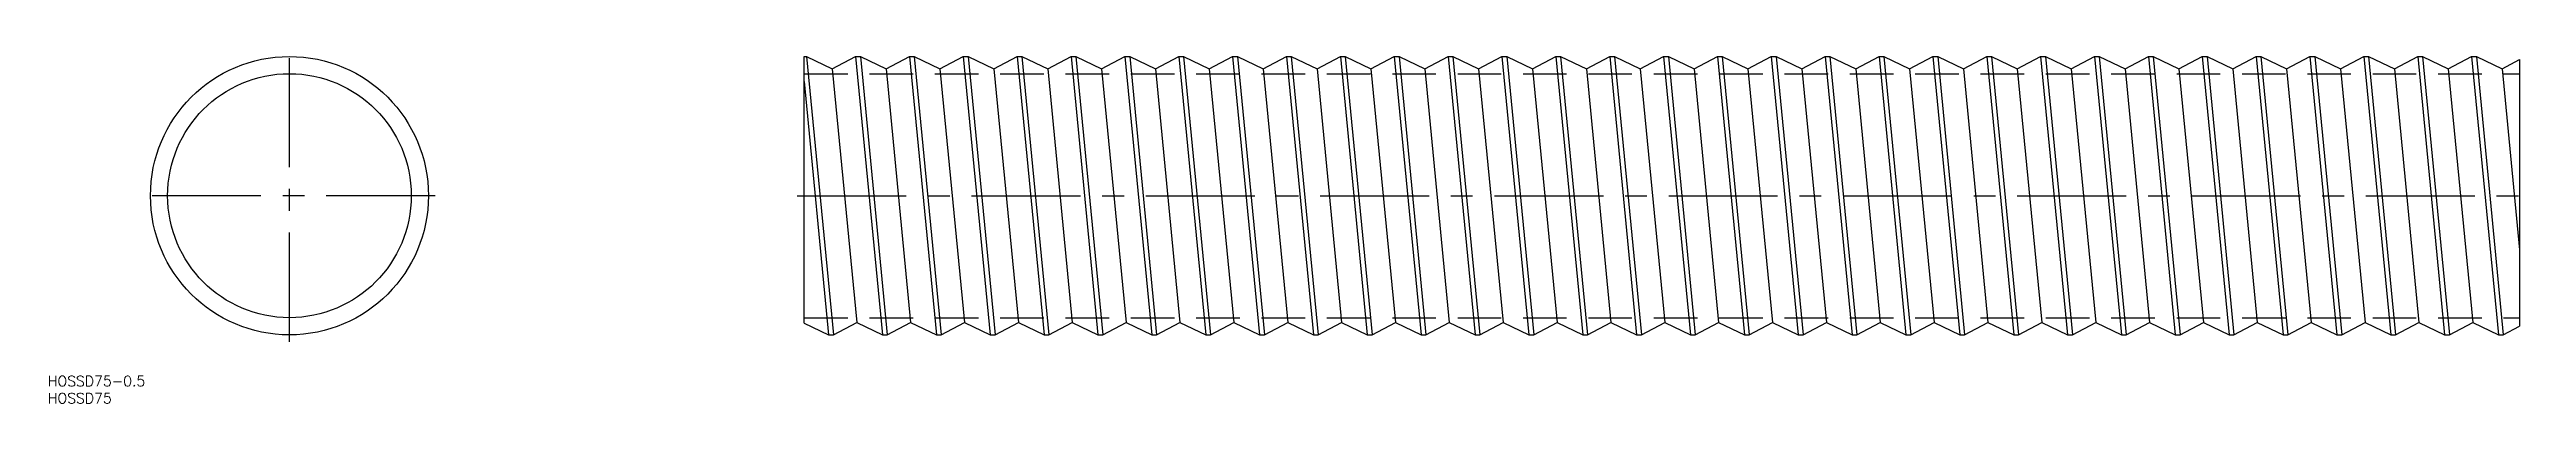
# Model space of a CAD drawing. Extents: x -70 to 652, y -60 to 42.
import ezdxf

# ---------------------------------------------------------------- set-up
doc = ezdxf.new("R2010")
doc.units = 0
doc.linetypes.add('CENTER', pattern=[50.8, 31.75, -6.35, 6.35, -6.35])
doc.linetypes.add('DASHED', pattern=[19.05, 12.7, -6.35])
doc.layers.get('0').update_dxf_attribs({"linetype": 'CONTINUOUS'})
doc.layers.add('CENTER', color=1, linetype='CENTER')
doc.styles.get("Standard").update_dxf_attribs({"font": 'txt.shx', "height": 3, "bigfont": 'bigfont.shx'})

msp = doc.modelspace()

# ---------------------------------------------------------------- linework, layer by layer
at = {"color": 7, "linetype": 'CONTINUOUS'}
for p, q in [((150, -37.07), (150, 40.5)), ((150, 40.5), (150.7, 40.5)), ((150.7, 40.5), (158.55, -40.5)), ((150.7, 40.5), (158.2, 36.9)), ((158.2, 36.9), (165, 40.5)), ((158.2, 36.9), (165.35, -36.9)), ((165, 40.5), (172.85, -40.5)), ((165, 40.5), (166.4, 40.5)), ((166.4, 40.5), (174.25, -40.5)), ((166.4, 40.5), (173.9, 36.9)), ((173.9, 36.9), (180.7, 40.5)), ((173.9, 36.9), (181.05, -36.9)), ((180.7, 40.5), (188.55, -40.5)), ((180.7, 40.5), (182.1, 40.5)), ((182.1, 40.5), (189.95, -40.5)), ((182.1, 40.5), (189.6, 36.9)), ((189.6, 36.9), (196.4, 40.5)), ((189.6, 36.9), (196.75, -36.9)), ((196.4, 40.5), (204.25, -40.5)), ((196.4, 40.5), (197.8, 40.5)), ((197.8, 40.5), (205.65, -40.5)), ((197.8, 40.5), (205.3, 36.9)), ((205.3, 36.9), (212.1, 40.5)), ((205.3, 36.9), (212.45, -36.9)), ((212.1, 40.5), (219.95, -40.5)), ((212.1, 40.5), (213.5, 40.5)), ((213.5, 40.5), (221, 36.9)), ((213.5, 40.5), (221.35, -40.5)), ((221, 36.9), (227.8, 40.5)), ((221, 36.9), (228.15, -36.9)), ((227.8, 40.5), (235.65, -40.5)), ((227.8, 40.5), (229.2, 40.5)), ((229.2, 40.5), (237.05, -40.5)), ((229.2, 40.5), (236.7, 36.9)), ((236.7, 36.9), (243.5, 40.5)), ((236.7, 36.9), (243.85, -36.9)), ((243.5, 40.5), (251.35, -40.5)), ((243.5, 40.5), (244.9, 40.5)), ((244.9, 40.5), (252.75, -40.5)), ((244.9, 40.5), (252.4, 36.9)), ((252.4, 36.9), (259.2, 40.5)), ((252.4, 36.9), (259.55, -36.9)), ((259.2, 40.5), (267.05, -40.5)), ((259.2, 40.5), (260.6, 40.5)), ((260.6, 40.5), (268.45, -40.5)), ((260.6, 40.5), (268.1, 36.9)), ((268.1, 36.9), (274.9, 40.5)), ((268.1, 36.9), (275.25, -36.9)), ((274.9, 40.5), (282.75, -40.5)), ((274.9, 40.5), (276.3, 40.5)), ((276.3, 40.5), (284.15, -40.5)), ((276.3, 40.5), (283.8, 36.9)), ((283.8, 36.9), (290.6, 40.5)), ((283.8, 36.9), (290.95, -36.9)), ((290.6, 40.5), (298.45, -40.5)), ((290.6, 40.5), (292, 40.5)), ((292, 40.5), (299.85, -40.5)), ((292, 40.5), (299.5, 36.9)), ((299.5, 36.9), (306.3, 40.5)), ((299.5, 36.9), (306.65, -36.9)), ((306.3, 40.5), (314.15, -40.5)), ((306.3, 40.5), (307.7, 40.5)), ((307.7, 40.5), (315.55, -40.5)), ((307.7, 40.5), (315.2, 36.9)), ((315.2, 36.9), (322, 40.5)), ((315.2, 36.9), (322.35, -36.9)), ((322, 40.5), (329.85, -40.5)), ((322, 40.5), (323.4, 40.5)), ((323.4, 40.5), (331.25, -40.5)), ((323.4, 40.5), (330.9, 36.9)), ((330.9, 36.9), (337.7, 40.5)), ((330.9, 36.9), (338.05, -36.9)), ((337.7, 40.5), (345.55, -40.5)), ((337.7, 40.5), (339.1, 40.5)), ((339.1, 40.5), (346.95, -40.5)), ((339.1, 40.5), (346.6, 36.9)), ((346.6, 36.9), (353.4, 40.5)), ((346.6, 36.9), (353.75, -36.9)), ((353.4, 40.5), (361.25, -40.5)), ((353.4, 40.5), (354.8, 40.5)), ((354.8, 40.5), (362.3, 36.9)), ((354.8, 40.5), (362.65, -40.5)), ((362.3, 36.9), (369.1, 40.5)), ((362.3, 36.9), (369.45, -36.9)), ((369.1, 40.5), (376.95, -40.5)), ((369.1, 40.5), (370.5, 40.5)), ((370.5, 40.5), (378.35, -40.5)), ((370.5, 40.5), (378, 36.9)), ((378, 36.9), (384.8, 40.5)), ((378, 36.9), (385.15, -36.9)), ((384.8, 40.5), (392.65, -40.5)), ((384.8, 40.5), (386.2, 40.5)), ((386.2, 40.5), (394.05, -40.5)), ((386.2, 40.5), (393.7, 36.9)), ((393.7, 36.9), (400.5, 40.5)), ((393.7, 36.9), (400.85, -36.9)), ((400.5, 40.5), (408.35, -40.5)), ((400.5, 40.5), (401.9, 40.5)), ((401.9, 40.5), (409.75, -40.5)), ((401.9, 40.5), (409.4, 36.9)), ((409.4, 36.9), (416.2, 40.5)), ((409.4, 36.9), (416.55, -36.9)), ((416.2, 40.5), (424.05, -40.5)), ((416.2, 40.5), (417.6, 40.5)), ((417.6, 40.5), (425.45, -40.5)), ((417.6, 40.5), (425.1, 36.9)), ((425.1, 36.9), (431.9, 40.5)), ((425.1, 36.9), (432.25, -36.9)), ((431.9, 40.5), (439.75, -40.5)), ((431.9, 40.5), (433.3, 40.5)), ((433.3, 40.5), (441.15, -40.5)), ((433.3, 40.5), (440.8, 36.9)), ((440.8, 36.9), (447.6, 40.5)), ((440.8, 36.9), (447.95, -36.9)), ((447.6, 40.5), (455.45, -40.5)), ((447.6, 40.5), (449, 40.5)), ((449, 40.5), (456.85, -40.5)), ((449, 40.5), (456.5, 36.9)), ((456.5, 36.9), (463.3, 40.5)), ((456.5, 36.9), (463.65, -36.9)), ((463.3, 40.5), (471.15, -40.5)), ((463.3, 40.5), (464.7, 40.5)), ((464.7, 40.5), (472.55, -40.5)), ((464.7, 40.5), (472.2, 36.9)), ((472.2, 36.9), (479, 40.5)), ((472.2, 36.9), (479.35, -36.9)), ((479, 40.5), (486.85, -40.5)), ((479, 40.5), (480.4, 40.5)), ((480.4, 40.5), (488.25, -40.5)), ((480.4, 40.5), (487.9, 36.9)), ((487.9, 36.9), (494.7, 40.5)), ((487.9, 36.9), (495.05, -36.9)), ((494.7, 40.5), (496.1, 40.5)), ((494.7, 40.5), (502.55, -40.5)), ((496.1, 40.5), (503.95, -40.5)), ((496.1, 40.5), (503.6, 36.9)), ((503.6, 36.9), (510.4, 40.5)), ((503.6, 36.9), (510.75, -36.9)), ((510.4, 40.5), (518.25, -40.5)), ((510.4, 40.5), (511.8, 40.5)), ((511.8, 40.5), (519.65, -40.5)), ((511.8, 40.5), (519.3, 36.9)), ((519.3, 36.9), (526.1, 40.5)), ((519.3, 36.9), (526.45, -36.9)), ((526.1, 40.5), (533.95, -40.5)), ((526.1, 40.5), (527.5, 40.5)), ((527.5, 40.5), (535.35, -40.5)), ((527.5, 40.5), (535, 36.9)), ((535, 36.9), (541.8, 40.5)), ((535, 36.9), (542.15, -36.9)), ((541.8, 40.5), (549.65, -40.5)), ((541.8, 40.5), (543.2, 40.5)), ((543.2, 40.5), (551.05, -40.5)), ((543.2, 40.5), (550.7, 36.9)), ((550.7, 36.9), (557.5, 40.5)), ((550.7, 36.9), (557.85, -36.9)), ((557.5, 40.5), (565.35, -40.5)), ((557.5, 40.5), (558.9, 40.5)), ((558.9, 40.5), (566.75, -40.5)), ((558.9, 40.5), (566.4, 36.9)), ((566.4, 36.9), (573.2, 40.5)), ((566.4, 36.9), (573.55, -36.9)), ((573.2, 40.5), (581.05, -40.5)), ((573.2, 40.5), (574.6, 40.5)), ((574.6, 40.5), (582.45, -40.5)), ((574.6, 40.5), (582.1, 36.9)), ((582.1, 36.9), (588.9, 40.5)), ((582.1, 36.9), (589.25, -36.9)), ((588.9, 40.5), (596.75, -40.5)), ((588.9, 40.5), (590.3, 40.5)), ((590.3, 40.5), (598.15, -40.5)), ((590.3, 40.5), (597.8, 36.9)), ((597.8, 36.9), (604.6, 40.5)), ((597.8, 36.9), (604.95, -36.9)), ((604.6, 40.5), (612.45, -40.5)), ((604.6, 40.5), (606, 40.5)), ((606, 40.5), (613.85, -40.5)), ((606, 40.5), (613.5, 36.9)), ((613.5, 36.9), (620.3, 40.5)), ((613.5, 36.9), (620.65, -36.9)), ((620.3, 40.5), (628.15, -40.5)), ((620.3, 40.5), (621.7, 40.5)), ((621.7, 40.5), (629.55, -40.5)), ((621.7, 40.5), (629.2, 36.9)), ((629.2, 36.9), (636, 40.5)), ((629.2, 36.9), (636.35, -36.9)), ((636, 40.5), (643.85, -40.5)), ((636, 40.5), (637.4, 40.5)), ((637.4, 40.5), (645.25, -40.5)), ((637.4, 40.5), (644.9, 36.9)), ((644.9, 36.9), (650, 39.6)), ((644.9, 36.9), (650, -15.74)), ((650, 39.6), (650, -37.99)), ((150, 33.24), (157.15, -40.5)), ((150, -37.07), (157.15, -40.5)), ((157.15, -40.5), (158.55, -40.5)), ((158.55, -40.5), (165.35, -36.9)), ((165.35, -36.9), (172.85, -40.5)), ((172.85, -40.5), (174.25, -40.5)), ((174.25, -40.5), (181.05, -36.9)), ((181.05, -36.9), (188.55, -40.5)), ((188.55, -40.5), (189.95, -40.5)), ((189.95, -40.5), (196.75, -36.9)), ((196.75, -36.9), (204.25, -40.5)), ((204.25, -40.5), (205.65, -40.5)), ((205.65, -40.5), (212.45, -36.9)), ((212.45, -36.9), (219.95, -40.5)), ((219.95, -40.5), (221.35, -40.5)), ((221.35, -40.5), (228.15, -36.9)), ((228.15, -36.9), (235.65, -40.5)), ((235.65, -40.5), (237.05, -40.5)), ((237.05, -40.5), (243.85, -36.9)), ((243.85, -36.9), (251.35, -40.5)), ((251.35, -40.5), (252.75, -40.5)), ((252.75, -40.5), (259.55, -36.9)), ((259.55, -36.9), (267.05, -40.5)), ((267.05, -40.5), (268.45, -40.5)), ((268.45, -40.5), (275.25, -36.9)), ((275.25, -36.9), (282.75, -40.5)), ((282.75, -40.5), (284.15, -40.5)), ((284.15, -40.5), (290.95, -36.9)), ((290.95, -36.9), (298.45, -40.5)), ((298.45, -40.5), (299.85, -40.5)), ((299.85, -40.5), (306.65, -36.9)), ((306.65, -36.9), (314.15, -40.5)), ((314.15, -40.5), (315.55, -40.5)), ((315.55, -40.5), (322.35, -36.9)), ((322.35, -36.9), (329.85, -40.5)), ((329.85, -40.5), (331.25, -40.5)), ((331.25, -40.5), (338.05, -36.9)), ((338.05, -36.9), (345.55, -40.5)), ((345.55, -40.5), (346.95, -40.5)), ((346.95, -40.5), (353.75, -36.9)), ((353.75, -36.9), (361.25, -40.5)), ((361.25, -40.5), (362.65, -40.5)), ((362.65, -40.5), (369.45, -36.9)), ((369.45, -36.9), (376.95, -40.5)), ((376.95, -40.5), (378.35, -40.5)), ((378.35, -40.5), (385.15, -36.9)), ((385.15, -36.9), (392.65, -40.5)), ((392.65, -40.5), (394.05, -40.5)), ((394.05, -40.5), (400.85, -36.9)), ((400.85, -36.9), (408.35, -40.5)), ((408.35, -40.5), (409.75, -40.5)), ((409.75, -40.5), (416.55, -36.9)), ((416.55, -36.9), (424.05, -40.5)), ((424.05, -40.5), (425.45, -40.5)), ((425.45, -40.5), (432.25, -36.9)), ((432.25, -36.9), (439.75, -40.5)), ((439.75, -40.5), (441.15, -40.5)), ((441.15, -40.5), (447.95, -36.9)), ((447.95, -36.9), (455.45, -40.5)), ((455.45, -40.5), (456.85, -40.5)), ((456.85, -40.5), (463.65, -36.9)), ((463.65, -36.9), (471.15, -40.5)), ((471.15, -40.5), (472.55, -40.5)), ((472.55, -40.5), (479.35, -36.9)), ((479.35, -36.9), (486.85, -40.5)), ((486.85, -40.5), (488.25, -40.5)), ((488.25, -40.5), (495.05, -36.9)), ((495.05, -36.9), (502.55, -40.5)), ((502.55, -40.5), (503.95, -40.5)), ((503.95, -40.5), (510.75, -36.9)), ((510.75, -36.9), (518.25, -40.5)), ((518.25, -40.5), (519.65, -40.5)), ((519.65, -40.5), (526.45, -36.9)), ((526.45, -36.9), (533.95, -40.5)), ((533.95, -40.5), (535.35, -40.5)), ((535.35, -40.5), (542.15, -36.9)), ((542.15, -36.9), (549.65, -40.5)), ((549.65, -40.5), (551.05, -40.5)), ((551.05, -40.5), (557.85, -36.9)), ((557.85, -36.9), (565.35, -40.5)), ((565.35, -40.5), (566.75, -40.5)), ((566.75, -40.5), (573.55, -36.9)), ((573.55, -36.9), (581.05, -40.5)), ((581.05, -40.5), (582.45, -40.5)), ((582.45, -40.5), (589.25, -36.9)), ((589.25, -36.9), (596.75, -40.5)), ((596.75, -40.5), (598.15, -40.5)), ((598.15, -40.5), (604.95, -36.9)), ((604.95, -36.9), (612.45, -40.5)), ((612.45, -40.5), (613.85, -40.5)), ((613.85, -40.5), (620.65, -36.9)), ((620.65, -36.9), (628.15, -40.5)), ((628.15, -40.5), (629.55, -40.5)), ((629.55, -40.5), (636.35, -36.9)), ((636.35, -36.9), (643.85, -40.5)), ((643.85, -40.5), (645.25, -40.5)), ((645.25, -40.5), (650, -37.99))]:
    msp.add_line(p, q, dxfattribs=at)
at = {"color": 3, "linetype": 'DASHED'}
for p, q in [((150, 35.5), (650, 35.5)), ((150, -35.5), (650, -35.5))]:
    msp.add_line(p, q, dxfattribs=at)
at = {"color": 7, "linetype": 'CONTINUOUS'}
for radius in [40.5, 35.5]:
    msp.add_circle((0, 0), radius, dxfattribs=at)
at = {"layer": 'CENTER', "color": 1, "linetype": 'CENTER'}
for p, q in [((0, -42.5), (0, 42.5)), ((42.5, 0), (-42.5, 0)), ((148, 0), (652, 0))]:
    msp.add_line(p, q, dxfattribs=at)

# ---------------------------------------------------------------- texts
at = {"color": 7, "linetype": 'CONTINUOUS'}
for s, p in [('HOSSD75-0.5', (-70.44, -55.43)), ('HOSSD75', (-70.44, -60.43))]:
    msp.add_text(s, height=3, dxfattribs=at).set_placement(p)

doc.saveas('drawing.dxf')
